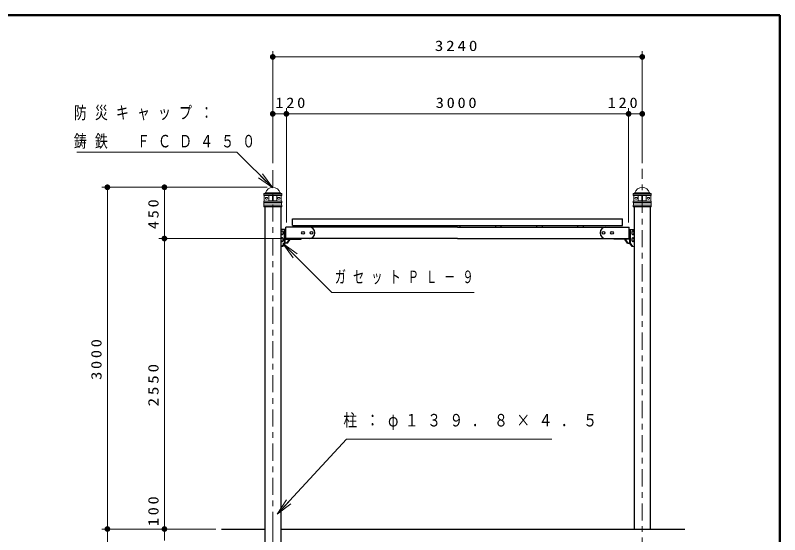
# Model space of a CAD drawing. Units: millimetres on the paper, scale 1:50. Extents: x -365 to 10, y -38 to 257.
# Drawn here: x -134.1 to 0, y 165.8 to 257 of the extents above; entities that cross this region are included whole.
import ezdxf

# ---------------------------------------------------------------- set-up
doc = ezdxf.new("R2010")
doc.units = ezdxf.units.MM
doc.linetypes.add('USER2', pattern=[6, 3, -1, 1, -1])
doc.layers.add('LY_1', color=7, linetype='Continuous', lineweight=25)
doc.layers.add('LY_2', color=7, linetype='Continuous', lineweight=13)
doc.styles.add('ＭＳ ゴシック', font='')
doc.styles.get('ＭＳ ゴシック').set_extended_font_data('MS Gothic')

# ---------------------------------------------------------------- blocks, each defined once
blk = doc.blocks.new('filled_dot')
at = {"color": 0, "linetype": 'Continuous', "lineweight": -2, "const_width": 1.25}
blk.add_lwpolyline([(-0.625, 0, 1), (0.625, 0, 1)], format="xyb", close=True, dxfattribs=at)

msp = doc.modelspace()

# ---------------------------------------------------------------- linework, layer by layer
at = {"layer": 'LY_1', "lineweight": 13}
for p, q in [((-88.907, 231.028), (-88.907, 250.697)), ((-24.107, 231.028), (-24.107, 250.697)), ((-88.907, 249.697), (-24.107, 249.697)), ((-86.507, 220.606), (-86.507, 240.697)), ((-26.507, 220.606), (-26.507, 240.697)), ((-88.907, 239.697), (-82.62, 239.697)), ((-86.507, 239.697), (-26.507, 239.697)), ((-30.272, 239.697), (-24.107, 239.697)), ((-88.91, 226.695), (-91.385, 228.462)), ((-88.91, 226.695), (-91.031, 228.816)), ((-90.678, 229.169), (-88.91, 226.695)), ((-89.907, 226.804), (-118.907, 226.804)), ((-117.907, 166.804), (-117.907, 226.804)), ((-107.907, 217.804), (-107.907, 226.804)), ((-90.487, 225.666), (-90.467, 225.686)), ((-90.487, 225.666), (-90.487, 225.406)), ((-90.487, 225.666), (-87.327, 225.666)), ((-90.487, 225.406), (-87.327, 225.406)), ((-90.487, 225.406), (-90.467, 225.386)), ((-90.467, 225.686), (-87.347, 225.686)), ((-90.467, 225.386), (-89.645, 225.35)), ((-90.467, 225.386), (-87.347, 225.386)), ((-90.407, 225.382), (-90.407, 224.39)), ((-90.305, 225.686), (-90.187, 225.804)), ((-90.187, 225.804), (-87.627, 225.804)), ((-89.607, 225.348), (-88.977, 225.348)), ((-89.607, 225.31), (-89.607, 224.461)), ((-88.977, 225.346), (-88.977, 224.426)), ((-88.207, 225.348), (-88.837, 225.348)), ((-88.837, 225.346), (-88.837, 224.426)), ((-88.207, 225.31), (-88.207, 224.461)), ((-87.347, 225.386), (-88.168, 225.35)), ((-87.509, 225.686), (-87.627, 225.804)), ((-87.407, 225.382), (-87.407, 224.39)), ((-87.347, 225.686), (-87.327, 225.666)), ((-87.347, 225.386), (-87.327, 225.406)), ((-87.327, 225.666), (-87.327, 225.406)), ((-25.687, 225.666), (-25.667, 225.686)), ((-25.687, 225.666), (-25.687, 225.406)), ((-25.687, 225.666), (-22.527, 225.666)), ((-25.687, 225.406), (-22.527, 225.406)), ((-25.687, 225.406), (-25.667, 225.386)), ((-25.667, 225.686), (-22.547, 225.686)), ((-25.667, 225.386), (-24.845, 225.35)), ((-25.667, 225.386), (-22.547, 225.386)), ((-25.607, 225.382), (-25.607, 224.39)), ((-25.505, 225.686), (-25.387, 225.804)), ((-25.387, 225.804), (-22.827, 225.804)), ((-24.807, 225.348), (-24.177, 225.348)), ((-24.807, 225.31), (-24.807, 224.461)), ((-24.177, 225.346), (-24.177, 224.426)), ((-23.407, 225.348), (-24.037, 225.348)), ((-24.037, 225.346), (-24.037, 224.426)), ((-23.407, 225.31), (-23.407, 224.461)), ((-22.547, 225.386), (-23.368, 225.35)), ((-22.709, 225.686), (-22.827, 225.804)), ((-22.607, 225.382), (-22.607, 224.39)), ((-22.547, 225.686), (-22.527, 225.666)), ((-22.547, 225.386), (-22.527, 225.406)), ((-22.527, 225.666), (-22.527, 225.406)), ((-90.447, 224.386), (-90.487, 224.346)), ((-90.487, 224.346), (-87.327, 224.346)), ((-90.487, 224.346), (-90.487, 224.106)), ((-90.487, 224.106), (-87.327, 224.106)), ((-90.487, 224.106), (-90.467, 224.086)), ((-90.467, 224.086), (-87.347, 224.086)), ((-90.467, 224.086), (-90.467, 223.686)), ((-90.447, 224.386), (-89.645, 224.421)), ((-90.447, 224.386), (-87.367, 224.386)), ((-90.057, 225.036), (-89.917, 225.036)), ((-90.057, 224.736), (-89.917, 224.736)), ((-89.607, 224.422), (-88.977, 224.422)), ((-88.207, 224.422), (-88.837, 224.422)), ((-87.367, 224.386), (-88.168, 224.421)), ((-87.757, 225.036), (-87.897, 225.036)), ((-87.757, 224.736), (-87.897, 224.736)), ((-87.367, 224.386), (-87.327, 224.346)), ((-87.327, 224.106), (-87.347, 224.086)), ((-87.347, 224.086), (-87.347, 223.686)), ((-87.327, 224.346), (-87.327, 224.106)), ((-25.647, 224.386), (-25.687, 224.346)), ((-25.687, 224.346), (-22.527, 224.346)), ((-25.687, 224.346), (-25.687, 224.106)), ((-25.687, 224.106), (-22.527, 224.106)), ((-25.687, 224.106), (-25.667, 224.086)), ((-25.667, 224.086), (-22.547, 224.086)), ((-25.667, 224.086), (-25.667, 223.686)), ((-25.647, 224.386), (-24.845, 224.421)), ((-25.647, 224.386), (-22.567, 224.386)), ((-25.257, 225.036), (-25.117, 225.036)), ((-25.257, 224.736), (-25.117, 224.736)), ((-24.807, 224.422), (-24.177, 224.422)), ((-23.407, 224.422), (-24.037, 224.422)), ((-22.567, 224.386), (-23.368, 224.421)), ((-22.957, 225.036), (-23.097, 225.036)), ((-22.957, 224.736), (-23.097, 224.736)), ((-22.567, 224.386), (-22.527, 224.346)), ((-22.527, 224.106), (-22.547, 224.086)), ((-22.547, 224.086), (-22.547, 223.686)), ((-22.527, 224.346), (-22.527, 224.106)), ((-90.467, 223.686), (-90.487, 223.666)), ((-90.487, 223.666), (-87.327, 223.666)), ((-90.487, 223.666), (-90.487, 223.426)), ((-90.487, 223.426), (-87.327, 223.426)), ((-90.487, 223.426), (-90.447, 223.386)), ((-90.467, 223.686), (-87.347, 223.686)), ((-90.447, 223.386), (-87.367, 223.386)), ((-87.327, 223.426), (-87.367, 223.386)), ((-87.347, 223.686), (-87.327, 223.666)), ((-87.327, 223.666), (-87.327, 223.426)), ((-25.667, 223.686), (-25.687, 223.666)), ((-25.687, 223.666), (-22.527, 223.666)), ((-25.687, 223.666), (-25.687, 223.426)), ((-25.687, 223.426), (-22.527, 223.426)), ((-25.687, 223.426), (-25.647, 223.386)), ((-25.667, 223.686), (-22.547, 223.686)), ((-25.647, 223.386), (-22.567, 223.386)), ((-22.527, 223.426), (-22.567, 223.386)), ((-22.547, 223.686), (-22.527, 223.666)), ((-22.527, 223.666), (-22.527, 223.426)), ((-87.427, 217.804), (-108.907, 217.804)), ((-107.907, 166.804), (-107.907, 217.804)), ((-87.113, 216.914), (-84.991, 214.793)), ((-87.113, 216.914), (-84.638, 215.146)), ((-85.345, 214.439), (-87.113, 216.914)), ((-107.907, 164.804), (-107.907, 173.076)), ((-88.142, 169.385), (-86.48, 171.932)), ((-88.142, 169.385), (-86.112, 171.593)), ((-85.744, 171.255), (-88.142, 169.385)), ((-98.907, 166.804), (-118.907, 166.804)), ((-98.907, 166.804), (-118.907, 166.804)), ((-117.907, 149.804), (-117.907, 166.804))]:
    msp.add_line(p, q, dxfattribs=at)
at = {"layer": 'LY_1', "linetype": 'USER2', "lineweight": 13}
for p, q in [((-88.907, 166.804), (-88.907, 230.028)), ((-24.107, 162.29), (-24.107, 230.028)), ((-88.907, 166.804), (-88.907, 147.759))]:
    msp.add_line(p, q, dxfattribs=at)
at = {"layer": 'LY_1'}
for p, q in [((-90.305, 223.386), (-90.305, 166.804)), ((-87.509, 223.386), (-87.509, 166.804)), ((-25.505, 223.386), (-25.505, 166.804)), ((-22.709, 223.386), (-22.709, 166.804)), ((-56.507, 219.804), (-82.507, 219.804)), ((-56.507, 219.804), (-30.507, 219.804)), ((-56.507, 217.804), (-82.507, 217.804)), ((-56.507, 217.804), (-30.507, 217.804)), ((-97.907, 166.804), (-90.305, 166.804)), ((-90.305, 166.804), (-90.305, 157.984)), ((-87.509, 166.804), (-16.614, 166.804)), ((-87.509, 166.804), (-87.509, 157.984))]:
    msp.add_line(p, q, dxfattribs=at)
at = {"layer": 'LY_1', "color": 40}
for p, q in [((-85.447, 221.264), (-27.567, 221.264)), ((-85.447, 220.064), (-85.447, 221.264)), ((-27.567, 220.064), (-27.567, 221.264)), ((-85.447, 220.064), (-27.567, 220.064)), ((-78.587, 219.804), (-78.587, 220.064)), ((-77.627, 219.804), (-77.627, 220.064)), ((-71.387, 219.804), (-71.387, 220.064)), ((-70.427, 219.804), (-70.427, 220.064)), ((-64.187, 219.804), (-64.187, 220.064)), ((-63.227, 219.804), (-63.227, 220.064)), ((-56.987, 219.804), (-56.987, 220.064)), ((-56.027, 219.804), (-56.027, 220.064)), ((-49.787, 219.804), (-49.787, 220.064)), ((-48.827, 219.804), (-48.827, 220.064)), ((-42.587, 219.804), (-42.587, 220.064)), ((-41.627, 219.804), (-41.627, 220.064)), ((-35.387, 219.804), (-35.387, 220.064)), ((-34.427, 219.804), (-34.427, 220.064)), ((-86.019, 217.604), (-86.019, 217.684)), ((-85.891, 217.604), (-86.019, 217.604)), ((-85.891, 217.604), (-85.891, 217.684))]:
    msp.add_line(p, q, dxfattribs=at)
at = {"layer": 'LY_1', "color": 4}
for p, q in [((-86.626, 219.404), (-87.509, 219.404)), ((-86.839, 217.004), (-86.839, 219.404)), ((-86.712, 217.004), (-86.712, 219.404)), ((-82.507, 219.804), (-86.626, 219.804)), ((-86.626, 217.684), (-86.626, 219.804)), ((-30.507, 219.804), (-26.387, 219.804)), ((-26.387, 217.684), (-26.387, 219.804)), ((-26.387, 219.404), (-25.505, 219.404)), ((-26.301, 217.004), (-26.301, 219.404)), ((-26.174, 217.004), (-26.174, 219.404)), ((-82.507, 217.804), (-86.626, 217.804)), ((-86.626, 217.684), (-83.907, 217.684)), ((-86.443, 217.004), (-86.019, 217.604)), ((-86.316, 217.004), (-85.891, 217.604)), ((-83.907, 217.684), (-83.907, 217.804)), ((-30.507, 217.804), (-26.387, 217.804)), ((-29.107, 217.684), (-29.107, 217.804)), ((-26.387, 217.684), (-29.107, 217.684)), ((-27.122, 217.604), (-27.122, 217.684)), ((-26.697, 217.004), (-27.122, 217.604)), ((-27.122, 217.604), (-26.994, 217.604)), ((-26.994, 217.604), (-26.994, 217.684)), ((-26.57, 217.004), (-26.994, 217.604)), ((-87.263, 216.404), (-86.839, 217.004)), ((-87.136, 216.404), (-86.712, 217.004)), ((-86.316, 217.004), (-86.839, 217.004)), ((-26.697, 217.004), (-26.174, 217.004)), ((-25.877, 216.404), (-26.301, 217.004)), ((-25.75, 216.404), (-26.174, 217.004))]:
    msp.add_line(p, q, dxfattribs=at)
at = {"layer": 'LY_1', "color": 4, "lineweight": 13}
for p, q in [((-87.136, 216.404), (-87.509, 216.404)), ((-25.877, 216.404), (-25.505, 216.404))]:
    msp.add_line(p, q, dxfattribs=at)
at = {"layer": 'LY_1', "lineweight": 13}
for points in [[(-88.91, 226.695), (-95.193, 232.977), (-123.268, 232.977)], [(-87.113, 216.914), (-78.518, 208.32), (-53.563, 208.32)], [(-88.142, 169.385), (-75.981, 182.61), (-39.973, 182.61)]]:
    msp.add_lwpolyline(points, dxfattribs=at)
at = {"layer": 'LY_1', "color": 4}
for points in [[(-87.263, 219.104), (-87.282, 219.102), (-87.3, 219.099), (-87.318, 219.093), (-87.336, 219.085), (-87.353, 219.075), (-87.369, 219.063), (-87.385, 219.049), (-87.4, 219.033), (-87.413, 219.016), (-87.426, 218.996), (-87.437, 218.976), (-87.447, 218.954), (-87.456, 218.93), (-87.463, 218.906), (-87.468, 218.881), (-87.472, 218.856), (-87.475, 218.83), (-87.475, 218.804), (-87.475, 218.777), (-87.472, 218.751), (-87.468, 218.726), (-87.463, 218.701), (-87.456, 218.677), (-87.447, 218.654), (-87.437, 218.632), (-87.426, 218.611), (-87.413, 218.591), (-87.4, 218.574), (-87.385, 218.558), (-87.369, 218.544), (-87.353, 218.532), (-87.336, 218.522), (-87.318, 218.514), (-87.3, 218.508), (-87.282, 218.505), (-87.263, 218.504), (-87.245, 218.505), (-87.226, 218.508), (-87.208, 218.514), (-87.191, 218.522), (-87.174, 218.532), (-87.157, 218.544), (-87.142, 218.558), (-87.127, 218.574), (-87.113, 218.591), (-87.101, 218.611), (-87.089, 218.632), (-87.08, 218.654), (-87.071, 218.677), (-87.064, 218.701), (-87.058, 218.726), (-87.054, 218.751), (-87.052, 218.777), (-87.051, 218.804), (-87.052, 218.83), (-87.054, 218.856), (-87.058, 218.881), (-87.064, 218.906), (-87.071, 218.93), (-87.08, 218.954), (-87.089, 218.976), (-87.101, 218.996), (-87.113, 219.016), (-87.127, 219.033), (-87.142, 219.049), (-87.157, 219.063), (-87.174, 219.075), (-87.191, 219.085), (-87.208, 219.093), (-87.226, 219.099), (-87.245, 219.102)], [(-25.75, 219.104), (-25.768, 219.102), (-25.787, 219.099), (-25.805, 219.093), (-25.822, 219.085), (-25.839, 219.075), (-25.856, 219.063), (-25.871, 219.049), (-25.886, 219.033), (-25.9, 219.016), (-25.912, 218.996), (-25.924, 218.976), (-25.933, 218.954), (-25.942, 218.93), (-25.949, 218.906), (-25.955, 218.881), (-25.959, 218.856), (-25.961, 218.83), (-25.962, 218.804), (-25.961, 218.777), (-25.959, 218.751), (-25.955, 218.726), (-25.949, 218.701), (-25.942, 218.677), (-25.933, 218.654), (-25.924, 218.632), (-25.912, 218.611), (-25.9, 218.591), (-25.886, 218.574), (-25.871, 218.558), (-25.856, 218.544), (-25.839, 218.532), (-25.822, 218.522), (-25.805, 218.514), (-25.787, 218.508), (-25.768, 218.505), (-25.75, 218.504), (-25.731, 218.505), (-25.713, 218.508), (-25.695, 218.514), (-25.677, 218.522), (-25.66, 218.532), (-25.644, 218.544), (-25.628, 218.558), (-25.613, 218.574), (-25.6, 218.591), (-25.587, 218.611), (-25.576, 218.632), (-25.566, 218.654), (-25.558, 218.677), (-25.55, 218.701), (-25.545, 218.726), (-25.541, 218.751), (-25.538, 218.777), (-25.538, 218.804), (-25.538, 218.83), (-25.541, 218.856), (-25.545, 218.881), (-25.55, 218.906), (-25.558, 218.93), (-25.566, 218.954), (-25.576, 218.976), (-25.587, 218.996), (-25.6, 219.016), (-25.613, 219.033), (-25.628, 219.049), (-25.644, 219.063), (-25.66, 219.075), (-25.677, 219.085), (-25.695, 219.093), (-25.713, 219.099), (-25.731, 219.102)], [(-87.263, 217.904), (-87.282, 217.902), (-87.3, 217.899), (-87.318, 217.893), (-87.336, 217.885), (-87.353, 217.875), (-87.369, 217.863), (-87.385, 217.849), (-87.4, 217.833), (-87.413, 217.816), (-87.426, 217.796), (-87.437, 217.776), (-87.447, 217.754), (-87.456, 217.73), (-87.463, 217.706), (-87.468, 217.681), (-87.472, 217.656), (-87.475, 217.63), (-87.475, 217.604), (-87.475, 217.577), (-87.472, 217.551), (-87.468, 217.526), (-87.463, 217.501), (-87.456, 217.477), (-87.447, 217.454), (-87.437, 217.432), (-87.426, 217.411), (-87.413, 217.391), (-87.4, 217.374), (-87.385, 217.358), (-87.369, 217.344), (-87.353, 217.332), (-87.336, 217.322), (-87.318, 217.314), (-87.3, 217.308), (-87.282, 217.305), (-87.263, 217.304), (-87.245, 217.305), (-87.226, 217.308), (-87.208, 217.314), (-87.191, 217.322), (-87.174, 217.332), (-87.157, 217.344), (-87.142, 217.358), (-87.127, 217.374), (-87.113, 217.391), (-87.101, 217.411), (-87.089, 217.432), (-87.08, 217.454), (-87.071, 217.477), (-87.064, 217.501), (-87.058, 217.526), (-87.054, 217.551), (-87.052, 217.577), (-87.051, 217.604), (-87.052, 217.63), (-87.054, 217.656), (-87.058, 217.681), (-87.064, 217.706), (-87.071, 217.73), (-87.08, 217.754), (-87.089, 217.776), (-87.101, 217.796), (-87.113, 217.816), (-87.127, 217.833), (-87.142, 217.849), (-87.157, 217.863), (-87.174, 217.875), (-87.191, 217.885), (-87.208, 217.893), (-87.226, 217.899), (-87.245, 217.902)], [(-25.75, 217.904), (-25.768, 217.902), (-25.787, 217.899), (-25.805, 217.893), (-25.822, 217.885), (-25.839, 217.875), (-25.856, 217.863), (-25.871, 217.849), (-25.886, 217.833), (-25.9, 217.816), (-25.912, 217.796), (-25.924, 217.776), (-25.933, 217.754), (-25.942, 217.73), (-25.949, 217.706), (-25.955, 217.681), (-25.959, 217.656), (-25.961, 217.63), (-25.962, 217.604), (-25.961, 217.577), (-25.959, 217.551), (-25.955, 217.526), (-25.949, 217.501), (-25.942, 217.477), (-25.933, 217.454), (-25.924, 217.432), (-25.912, 217.411), (-25.9, 217.391), (-25.886, 217.374), (-25.871, 217.358), (-25.856, 217.344), (-25.839, 217.332), (-25.822, 217.322), (-25.805, 217.314), (-25.787, 217.308), (-25.768, 217.305), (-25.75, 217.304), (-25.731, 217.305), (-25.713, 217.308), (-25.695, 217.314), (-25.677, 217.322), (-25.66, 217.332), (-25.644, 217.344), (-25.628, 217.358), (-25.613, 217.374), (-25.6, 217.391), (-25.587, 217.411), (-25.576, 217.432), (-25.566, 217.454), (-25.558, 217.477), (-25.55, 217.501), (-25.545, 217.526), (-25.541, 217.551), (-25.538, 217.577), (-25.538, 217.604), (-25.538, 217.63), (-25.541, 217.656), (-25.545, 217.681), (-25.55, 217.706), (-25.558, 217.73), (-25.566, 217.754), (-25.576, 217.776), (-25.587, 217.796), (-25.6, 217.816), (-25.613, 217.833), (-25.628, 217.849), (-25.644, 217.863), (-25.66, 217.875), (-25.677, 217.885), (-25.695, 217.893), (-25.713, 217.899), (-25.731, 217.902)]]:
    msp.add_lwpolyline(points, close=True, dxfattribs=at)
for centre in [(-83.607, 218.804), (-82.107, 218.804), (-30.907, 218.804), (-29.407, 218.804)]:
    msp.add_circle(centre, 0.24, dxfattribs=at)
at = {"layer": 'LY_1', "lineweight": 13}
for centre, radius, start, end in [((-88.907, 225.484), 1.319, 14.00253, 165.99746), ((-24.107, 225.484), 1.319, 14.00253, 165.99746), ((-89.647, 225.31), 0.04, 0, 87.5), ((-89.017, 225.346), 0.04, 0, 90), ((-88.797, 225.346), 0.04, 90, 180), ((-88.167, 225.31), 0.04, 92.5, 180), ((-24.847, 225.31), 0.04, 0, 87.5), ((-24.217, 225.346), 0.04, 0, 90), ((-23.997, 225.346), 0.04, 90, 180), ((-23.367, 225.31), 0.04, 92.5, 180), ((-90.057, 224.886), 0.15, 90, 270), ((-89.917, 224.886), 0.15, 270, 90), ((-89.647, 224.461), 0.04, 272.5, 0), ((-89.017, 224.426), 0.04, 270, 0), ((-88.797, 224.426), 0.04, 180, 270), ((-88.167, 224.461), 0.04, 180, 267.5), ((-87.897, 224.886), 0.15, 90, 270), ((-87.757, 224.886), 0.15, 270, 90), ((-25.257, 224.886), 0.15, 90, 270), ((-25.117, 224.886), 0.15, 270, 90), ((-24.847, 224.461), 0.04, 272.5, 0), ((-24.217, 224.426), 0.04, 270, 0), ((-23.997, 224.426), 0.04, 180, 270), ((-23.367, 224.461), 0.04, 180, 267.5), ((-23.097, 224.886), 0.15, 90, 270), ((-22.957, 224.886), 0.15, 270, 90)]:
    msp.add_arc(centre, radius, start, end, dxfattribs=at)
at = {"layer": 'LY_1', "color": 4}
for centre, start, end in [((-82.507, 218.804), 270, 90), ((-30.507, 218.804), 90, 270)]:
    msp.add_arc(centre, 1, start, end, dxfattribs=at)
at = {"layer": 'LY_2', "lineweight": 50}
for p, q in [((0, 257), (-365, 257)), ((0, 0), (0, 257))]:
    msp.add_line(p, q, dxfattribs=at)

# ---------------------------------------------------------------- block references
at = {"layer": 'LY_1', "lineweight": 13, "xscale": 0.4, "yscale": 0.4}
for p in [(-88.907, 249.697), (-88.907, 239.697), (-86.507, 239.697), (-26.507, 239.697)]:
    msp.add_blockref('filled_dot', p, dxfattribs=at)
for p, rotation in [((-24.107, 249.697), 180), ((-86.507, 239.697), 180), ((-26.507, 239.697), 180), ((-24.107, 239.697), 180), ((-117.907, 226.804), 270), ((-107.907, 226.804), 270), ((-107.907, 217.804), 270), ((-107.907, 217.804), 90), ((-117.907, 166.804), 90), ((-117.907, 166.804), 270), ((-107.907, 166.804), 90), ((-107.907, 166.804), 270)]:
    msp.add_blockref('filled_dot', p, dxfattribs=dict(at, rotation=rotation))

# ---------------------------------------------------------------- texts
at = {"layer": 'LY_1', "style": 'ＭＳ ゴシック'}
for s, insert, char_height, attachment_point in [('\\T1.33;\\W1.2;3240', (-56.507, 250.697), 1.833, 8), ('\\T1.64;\\W0.75;防災キャップ：', (-123.778, 239.777), 2.199, 4), ('\\T1.33;\\W1.15;120', (-85.588, 240.697), 1.833, 8), ('\\T1.33;\\W1.15;3000', (-56.507, 240.697), 1.833, 8), ('\\T1.33;\\W1.15;120', (-27.303, 240.697), 1.833, 8), ('\\T1.64;\\W0.75;鋳鉄\u3000ＦＣＤ４５０', (-123.778, 234.777), 2.199, 4), ('\\T1.64;\\W0.65;ガセットＰＬ－９', (-78.018, 210.97), 2.199, 4), ('\\T1.63;\\W0.8;柱：φ１３９．８×４．５', (-76.515, 185.61), 2.199, 4)]:
    msp.add_mtext(s, dxfattribs=dict(at, insert=insert, char_height=char_height, attachment_point=attachment_point))
at = {"layer": 'LY_1', "char_height": 1.833, "attachment_point": 8, "rotation": 90, "style": 'ＭＳ ゴシック'}
for s, insert in [('\\T1.33;\\W1.15;450', (-108.907, 222.304)), ('\\T1.33;\\W1.15;3000', (-118.907, 196.804)), ('\\T1.33;\\W1.2;2550', (-108.907, 192.304)), ('\\T1.33;\\W1.15;100', (-108.907, 170.16))]:
    msp.add_mtext(s, dxfattribs=dict(at, insert=insert))

doc.saveas('drawing.dxf')
